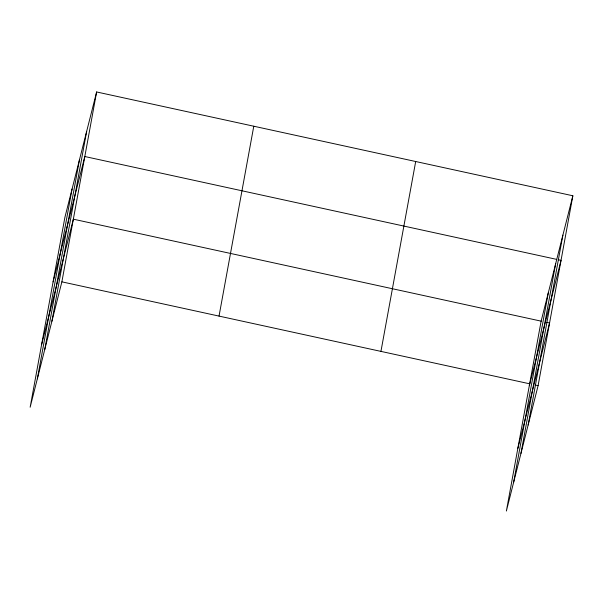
<?xml version="1.0" encoding="UTF-8"?>
<svg xmlns="http://www.w3.org/2000/svg" width="603" height="603" viewBox="0 0 603 603"><rect width="100%" height="100%" fill="white"/><g stroke="black" fill="none" stroke-linecap="round" stroke-linejoin="round"><path stroke-width="0.9" d="M37.333 378.842L72.081 188.965M44.735 349.597L79.483 159.72M51.918 321.211L86.666 131.333M96.631 91.965L64.898 217.351L30.15 407.229L61.875 281.842L96.631 91.965L572.85 195.771L538.102 385.649L506.369 511.035L541.125 321.158L572.85 195.771M219.032 316.1L253.78 126.223M380.945 351.391L415.693 161.514M513.552 482.649L548.308 292.772M520.954 453.396L555.702 263.526M528.138 425.009L562.885 235.14M53.087 281.91L84.812 156.524L556.463 259.335M41.615 344.569L73.347 219.183L541.343 321.195M529.306 385.716L561.039 260.33L558.295 259.735M517.841 448.376L549.567 322.989L546.823 322.386M61.875 281.842L529.879 383.855M535.358 385.046L538.102 385.649"/></g></svg>
